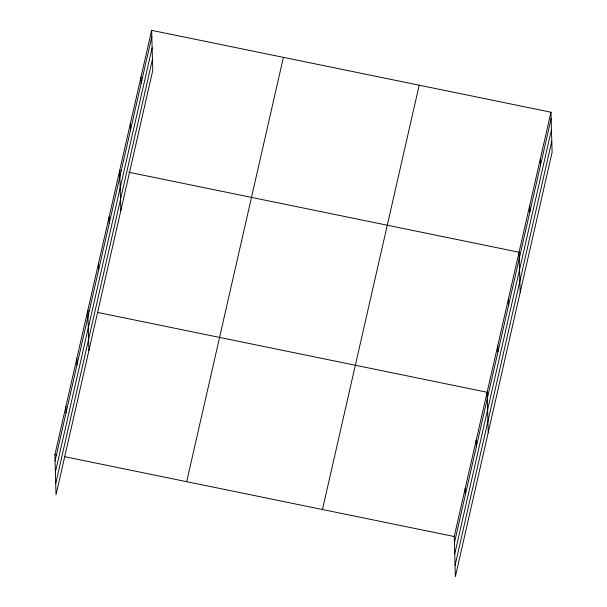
<?xml version="1.0" encoding="UTF-8"?>
<svg xmlns="http://www.w3.org/2000/svg" width="607" height="607" viewBox="0 0 607 607"><rect width="100%" height="100%" fill="white"/><g stroke="black" fill="none" stroke-linecap="round" stroke-linejoin="round"><path stroke-width="0.91" d="M151.636 30.35L152.759 70.473L56.026 494.788L54.903 454.673L151.636 30.35L550.974 112.212L552.097 152.327L455.364 576.65L454.241 536.527L550.974 112.212M55.078 460.971L151.811 36.648M55.389 472.132L152.122 47.809M55.707 483.627L152.44 59.311M186.683 481.685L283.416 57.361M322.461 509.516L419.194 85.192M454.423 542.825L551.156 118.509M454.734 553.986L551.467 129.67M455.053 565.489L551.786 141.165M121.544 170.749L119.716 170.377L120.831 210.5M128.866 172.251L519.053 252.231L520.176 292.354M89.624 310.776L87.787 310.405L88.91 350.52M97.856 312.468L487.133 392.259L488.256 432.381M54.903 454.673L56.732 455.045M64.972 456.737L454.241 536.527M540.336 158.882L540.511 165.18M529.699 205.561L529.873 211.858M508.416 298.91L508.59 305.207M497.778 345.588L497.952 351.885M476.169 440.348L476.343 446.646M465.205 488.438L465.387 494.735M140.991 77.028L141.173 83.326M130.353 123.699L130.528 129.997M109.07 217.048L109.245 223.346M98.433 263.726L98.607 270.024M76.831 358.494L77.006 364.792M65.867 406.584L66.042 412.881"/></g></svg>
